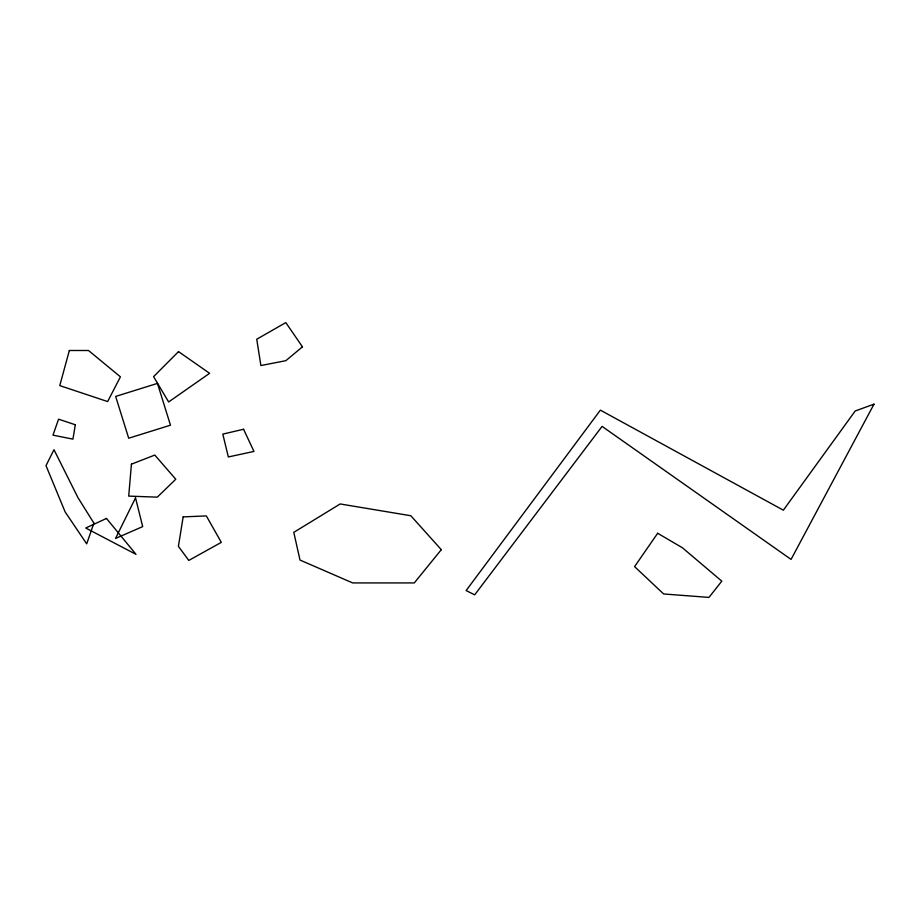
<?xml version="1.0" encoding="UTF-8"?>
<svg xmlns="http://www.w3.org/2000/svg" width="920" height="920" viewBox="0 0 920 920"><rect width="100%" height="100%" fill="white"/><g stroke="black" fill="none" stroke-linecap="round" stroke-linejoin="round"><path stroke-width="1.38" d="M131.422 464.174L128.72 496.11L157.308 497.145L175.766 479.239L154.802 455.066L131.422 464.174M183.16 516.89L178.399 546.33L188.795 560.429L221.317 542.363L206.333 515.924L183.16 516.89M75.325 424.775L72.933 439.139L52.98 435.148L58.569 419.186L75.325 424.775M69.345 350.497L59.777 385.606L107.651 401.568L120.416 376.832L88.504 350.497L69.345 350.497M93.874 523.112L86.698 543.858L65.147 511.945L46 465.658L53.981 449.696L77.924 497.582L93.874 523.112M135.516 497.881L115.54 538.441L142.692 526.608L135.516 497.881M874 404.156L791.062 559.406L602.082 426.385L474.685 594.837L466.129 590.559L600.38 410.136L783.357 510.186L855.186 410.998L874 404.156M657.662 533.266L634.581 566.616L663.654 593.975L708.975 597.402L721.797 581.153L682.467 547.803L657.662 533.266M441.301 549.677L414.287 582.923L352.647 582.923L300.012 560.061L293.779 532.358L340.181 503.964L410.826 515.74L441.301 549.677M178.514 351.612L153.583 376.648L168.636 401.959L209.611 373.313L178.514 351.612M302.45 346.84L285.821 360.697L260.889 365.539L256.737 339.227L285.821 322.598L302.45 346.84M106.49 518.443L85.732 528.022L136.01 554.357L106.49 518.443M157.458 383.398L115.655 396.428L128.696 438.219L170.487 425.19L157.458 383.398M243.57 429.26L222.801 434.113L228.332 456.964L253.966 451.421L243.57 429.26"/></g></svg>
